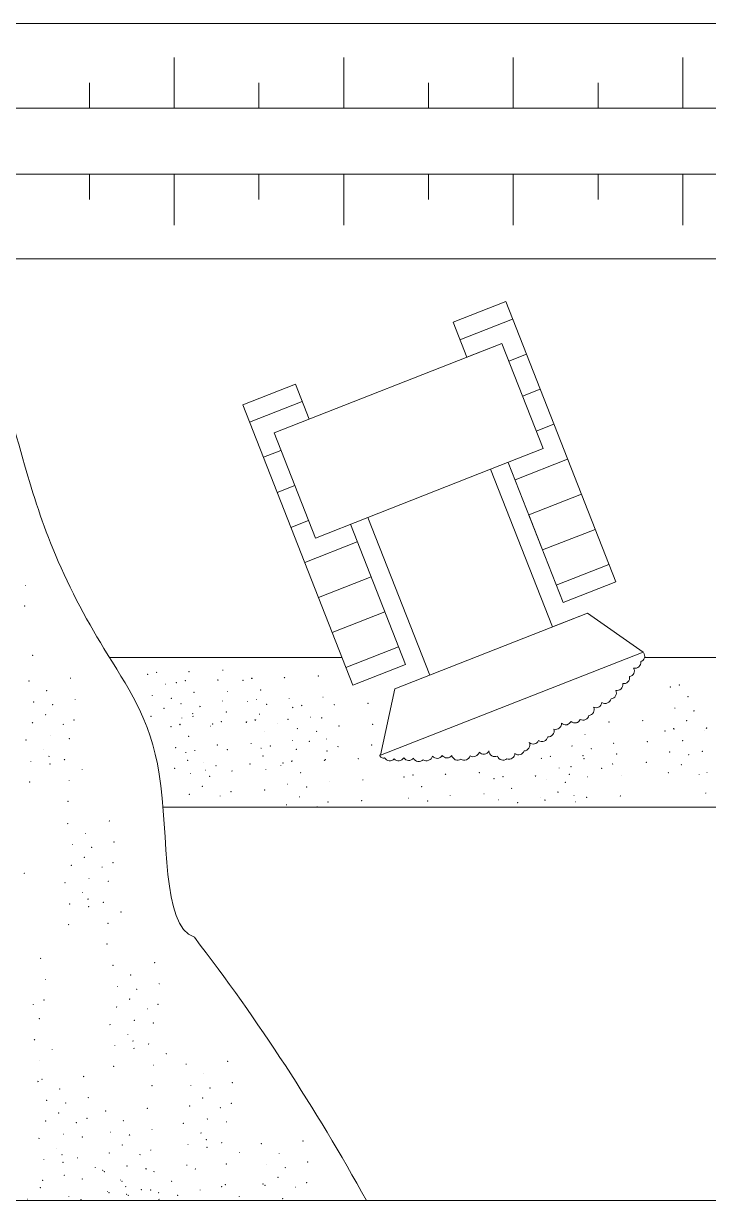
# Model space of a CAD drawing. Header units: millimetres. Extents: x 27137 to 30937, y -4667 to -569.
# Drawn here: x 29862.2 to 29898.6, y -2854.7 to -2792.2 of the extents above; entities that cross this region are included whole.
import ezdxf

# ---------------------------------------------------------------- set-up
doc = ezdxf.new("R2010")
doc.units = ezdxf.units.MM
doc.header["$LTSCALE"] = 0.4

msp = doc.modelspace()

# ---------------------------------------------------------------- linework, layer by layer
at = {"lineweight": 15, "ltscale": 0.5}
for p, q in [((29856.7253, -2792.2279), (29959.5769, -2792.2279)), ((29861.2253, -2796.7279), (29955.0769, -2796.7279)), ((29861.2253, -2800.2279), (29955.0769, -2800.2279)), ((29856.7253, -2804.7279), (29959.5769, -2804.7279)), ((29885.0314, -2808.0882), (29887.823, -2806.9927)), ((29893.6659, -2821.8813), (29887.823, -2806.9927)), ((29876.6565, -2811.3749), (29873.8649, -2812.4704)), ((29879.7079, -2827.359), (29873.8649, -2812.4704)), ((29866.7916, -2825.9003), (29879.1354, -2825.9003)), ((29895.1933, -2825.9003), (29959.5769, -2825.9003)), ((29869.63, -2833.8403), (29959.5769, -2833.8403)), ((29424.7253, -2854.7279), (29959.5769, -2854.7279))]:
    msp.add_line(p, q, dxfattribs=at)
at = {"lineweight": 15}
for p, q in [((29870.2253, -2796.7279), (29870.2253, -2794.0279)), ((29870.2253, -2796.7279), (29870.2253, -2794.0279)), ((29870.2253, -2796.7279), (29870.2253, -2794.0279)), ((29870.2253, -2796.7279), (29870.2253, -2794.0279)), ((29870.2253, -2796.7279), (29870.2253, -2794.0279)), ((29870.2253, -2796.7279), (29870.2253, -2794.0279)), ((29879.2253, -2796.7279), (29879.2253, -2794.0279)), ((29879.2253, -2796.7279), (29879.2253, -2794.0279)), ((29879.2253, -2796.7279), (29879.2253, -2794.0279)), ((29879.2253, -2796.7279), (29879.2253, -2794.0279)), ((29879.2253, -2796.7279), (29879.2253, -2794.0279)), ((29879.2253, -2796.7279), (29879.2253, -2794.0279)), ((29879.2253, -2796.7279), (29879.2253, -2794.0279)), ((29879.2253, -2796.7279), (29879.2253, -2794.0279)), ((29879.2253, -2796.7279), (29879.2253, -2794.0279)), ((29879.2253, -2796.7279), (29879.2253, -2794.0279)), ((29888.2253, -2796.7279), (29888.2253, -2794.0279)), ((29888.2253, -2796.7279), (29888.2253, -2794.0279)), ((29888.2253, -2796.7279), (29888.2253, -2794.0279)), ((29888.2253, -2796.7279), (29888.2253, -2794.0279)), ((29897.2253, -2796.7279), (29897.2253, -2794.0279)), ((29897.2253, -2796.7279), (29897.2253, -2794.0279)), ((29897.2253, -2796.7279), (29897.2253, -2794.0279)), ((29897.2253, -2796.7279), (29897.2253, -2794.0279)), ((29897.2253, -2796.7279), (29897.2253, -2794.0279)), ((29897.2253, -2796.7279), (29897.2253, -2794.0279)), ((29865.7253, -2796.7279), (29865.7253, -2795.3779)), ((29874.7253, -2796.7279), (29874.7253, -2795.3779)), ((29874.7253, -2796.7279), (29874.7253, -2795.3779)), ((29883.7253, -2796.7279), (29883.7253, -2795.3779)), ((29883.7253, -2796.7279), (29883.7253, -2795.3779)), ((29892.7253, -2796.7279), (29892.7253, -2795.3779)), ((29865.7253, -2800.2279), (29865.7253, -2801.5779)), ((29870.2253, -2800.2279), (29870.2253, -2802.9279)), ((29870.2253, -2800.2279), (29870.2253, -2802.9279)), ((29870.2253, -2800.2279), (29870.2253, -2802.9279)), ((29870.2253, -2800.2279), (29870.2253, -2802.9279)), ((29870.2253, -2800.2279), (29870.2253, -2802.9279)), ((29870.2253, -2800.2279), (29870.2253, -2802.9279)), ((29874.7253, -2800.2279), (29874.7253, -2801.5779)), ((29874.7253, -2800.2279), (29874.7253, -2801.5779)), ((29879.2253, -2800.2279), (29879.2253, -2802.9279)), ((29879.2253, -2800.2279), (29879.2253, -2802.9279)), ((29879.2253, -2800.2279), (29879.2253, -2802.9279)), ((29879.2253, -2800.2279), (29879.2253, -2802.9279)), ((29879.2253, -2800.2279), (29879.2253, -2802.9279)), ((29879.2253, -2800.2279), (29879.2253, -2802.9279)), ((29879.2253, -2800.2279), (29879.2253, -2802.9279)), ((29879.2253, -2800.2279), (29879.2253, -2802.9279)), ((29879.2253, -2800.2279), (29879.2253, -2802.9279)), ((29879.2253, -2800.2279), (29879.2253, -2802.9279)), ((29883.7253, -2800.2279), (29883.7253, -2801.5779)), ((29883.7253, -2800.2279), (29883.7253, -2801.5779)), ((29888.2253, -2800.2279), (29888.2253, -2802.9279)), ((29888.2253, -2800.2279), (29888.2253, -2802.9279)), ((29888.2253, -2800.2279), (29888.2253, -2802.9279)), ((29888.2253, -2800.2279), (29888.2253, -2802.9279)), ((29892.7253, -2800.2279), (29892.7253, -2801.5779)), ((29897.2253, -2800.2279), (29897.2253, -2802.9279)), ((29897.2253, -2800.2279), (29897.2253, -2802.9279)), ((29897.2253, -2800.2279), (29897.2253, -2802.9279)), ((29897.2253, -2800.2279), (29897.2253, -2802.9279)), ((29897.2253, -2800.2279), (29897.2253, -2802.9279)), ((29897.2253, -2800.2279), (29897.2253, -2802.9279)), ((29885.7617, -2809.9493), (29885.0314, -2808.0882)), ((29888.1882, -2807.9232), (29885.3966, -2809.0188)), ((29875.5258, -2813.9663), (29887.6228, -2809.2189)), ((29887.6228, -2809.2189), (29885.7617, -2809.9493)), ((29889.8139, -2814.8022), (29887.6228, -2809.2189)), ((29888.9185, -2809.7843), (29887.988, -2810.1495)), ((29876.6565, -2811.3749), (29877.3869, -2813.236)), ((29889.6489, -2811.6454), (29888.7184, -2812.0106)), ((29874.2301, -2813.401), (29877.0217, -2812.3054)), ((29890.3793, -2813.5064), (29889.4487, -2813.8716)), ((29877.7169, -2819.5495), (29875.5258, -2813.9663)), ((29874.9605, -2815.262), (29875.891, -2814.8969)), ((29887.0223, -2815.8977), (29889.8139, -2814.8022)), ((29890.8743, -2822.9768), (29887.9528, -2815.5325)), ((29891.1096, -2815.3675), (29888.318, -2816.4631)), ((29887.0223, -2815.8977), (29880.5085, -2818.454)), ((29890.3089, -2824.2725), (29887.0223, -2815.8977)), ((29875.6908, -2817.1231), (29876.6214, -2816.7579)), ((29889.0484, -2818.3241), (29891.84, -2817.2286)), ((29876.4212, -2818.9842), (29877.3518, -2818.619)), ((29880.5085, -2818.454), (29877.7169, -2819.5495)), ((29883.7952, -2826.8288), (29880.5085, -2818.454)), ((29889.7788, -2820.1852), (29889.0484, -2818.3241)), ((29879.578, -2818.8192), (29882.4995, -2826.2635)), ((29892.5704, -2819.0897), (29889.7788, -2820.1852)), ((29877.1516, -2820.8453), (29879.9432, -2819.7497)), ((29893.3007, -2820.9507), (29890.5091, -2822.0463)), ((29880.6736, -2821.6108), (29877.8819, -2822.7063)), ((29893.6659, -2821.8813), (29890.8743, -2822.9768)), ((29881.4039, -2823.4719), (29878.6123, -2824.5674)), ((29892.17, -2823.5422), (29881.9341, -2827.5592)), ((29892.17, -2823.5422), (29890.3089, -2824.2725)), ((29895.1266, -2825.6034), (29892.17, -2823.5422)), ((29882.1343, -2825.3329), (29879.3427, -2826.4285)), ((29895.1266, -2825.6034), (29881.1686, -2831.0812)), ((29895.1266, -2825.6034), (29881.1686, -2831.0812)), ((29882.4995, -2826.2635), (29879.7079, -2827.359)), ((29881.1686, -2831.0812), (29881.9341, -2827.5592))]:
    msp.add_line(p, q, dxfattribs=at)
msp.add_lwpolyline([(29895.1393, -2825.6315, -0.5205671), (29894.9895, -2826.1139, -0.5205671), (29894.9895, -2826.1139, -0.5205671), (29894.616, -2826.4581, -0.5205671), (29894.616, -2826.4581, -0.5205671), (29894.398, -2826.9108, -0.5205671), (29894.398, -2826.9108, -0.5205671), (29894.0341, -2827.2795, -0.5205671), (29894.0341, -2827.2795, -0.5205671), (29893.6702, -2827.6482, -0.5205671), (29893.6702, -2827.6482, -0.5205671), (29893.4181, -2828.086, -0.5205671), (29893.4181, -2828.086, -0.5205671), (29892.9284, -2828.2782, -0.5205671), (29892.9284, -2828.2782, -0.5205671), (29892.492, -2828.5342, -0.5205671), (29892.492, -2828.5342, -0.5205671), (29892.2399, -2828.9719, -0.5205671), (29892.2399, -2828.9719, -0.5205671), (29891.7843, -2829.179, -0.5205671), (29891.7843, -2829.179, -0.5205671), (29891.2903, -2829.2881, -0.5205671), (29891.2903, -2829.2881, -0.5205671), (29890.7866, -2829.3728, -0.5205671), (29890.7866, -2829.3728, -0.5205671), (29890.379, -2829.7022, -0.5205671), (29890.379, -2829.7022, -0.5205671), (29890.0588, -2830.1103, -0.5205671), (29890.0588, -2830.1103, -0.5205671), (29889.569, -2830.3025, -0.5205671), (29889.569, -2830.3025, -0.5205671), (29889.075, -2830.4117, -0.5205671), (29889.075, -2830.4117, -0.5205671), (29888.7985, -2830.859, -0.5205671), (29888.7985, -2830.859, -0.5205671), (29888.314, -2830.9927, -0.5205671), (29888.314, -2830.9927, -0.5205671), (29887.8872, -2831.2731, -0.5205671), (29887.8872, -2831.2731, -0.5205671), (29887.3802, -2831.1332, -0.5205671), (29887.3802, -2831.1332, -0.5205671), (29886.9327, -2830.857, -0.5205671), (29886.9327, -2830.857, -0.5205671), (29886.4195, -2830.9173, -0.5205671), (29886.4195, -2830.9173, -0.5205671), (29885.9297, -2831.1095, -0.5205671), (29885.9297, -2831.1095, -0.5205671), (29885.44, -2831.3017, -0.5205671), (29885.44, -2831.3017, -0.5205671), (29884.9628, -2831.0936, -0.5205671), (29884.9628, -2831.0936, -0.5205671), (29884.4548, -2831.0953, -0.5205671), (29884.4548, -2831.0953, -0.5205671), (29883.932, -2831.131, -0.5205671), (29883.932, -2831.131, -0.5205671), (29883.4422, -2831.3232, -0.5205671), (29883.4422, -2831.3232, -0.5205671), (29882.93, -2831.2419, -0.5205671), (29882.93, -2831.2419, -0.5205671), (29882.4124, -2831.2191, -0.5205671), (29882.4124, -2831.2191, -0.5205671), (29881.8991, -2831.2793, -0.5205671), (29881.8991, -2831.2793, -0.5205671), (29881.3965, -2831.2225, -0.5205671), (29881.3965, -2831.2225, -0.5205671), (29881.1386, -2831.0695)], format="xyb", dxfattribs=at)
for centre, radius in [((29862.3418, -2822.0688), 0.00596), ((29862.2817, -2823.1652), 0.0096), ((29862.7133, -2825.7824), 0.00596), ((29868.8088, -2826.7941), 0.0095), ((29869.2864, -2826.6872), 0.0096), ((29871.0155, -2826.65), 0.0095), ((29872.8063, -2826.5659), 0.0095), ((29877.8703, -2826.8791), 0.0095), ((29862.5126, -2827.1365), 0.0095), ((29864.7194, -2826.9924), 0.0095), ((29869.7491, -2827.3095), 0.00596), ((29870.3338, -2827.2286), 0.0095), ((29870.8114, -2827.1217), 0.0096), ((29872.5405, -2827.0846), 0.0095), ((29873.8728, -2827.1073), 0.0095), ((29874.3313, -2827.0004), 0.0095), ((29874.3504, -2827.0004), 0.0096), ((29876.0795, -2826.9633), 0.0095), ((29896.5565, -2827.4583), 0.0095), ((29897.0342, -2827.3515), 0.0096), ((29863.4529, -2827.6518), 0.00596), ((29864.9688, -2828.1149), 0.00596), ((29869.0582, -2827.9166), 0.00596), ((29870.0731, -2828.0623), 0.0096), ((29871.2649, -2827.7725), 0.00596), ((29871.2741, -2827.744), 0.00596), ((29873.0557, -2827.6884), 0.00596), ((29874.5807, -2828.1229), 0.00596), ((29874.813, -2827.6227), 0.00596), ((29876.3289, -2828.0857), 0.00596), ((29878.1197, -2828.0016), 0.00596), ((29897.4968, -2827.9737), 0.00596), ((29862.762, -2828.2589), 0.00596), ((29863.777, -2828.4047), 0.0096), ((29869.689, -2828.5894), 0.0095), ((29870.5832, -2828.3511), 0.00596), ((29871.5981, -2828.4968), 0.0096), ((29872.7899, -2828.207), 0.00596), ((29874.1222, -2828.2298), 0.00596), ((29875.1371, -2828.3755), 0.0096), ((29876.5162, -2828.5498), 0.0095), ((29876.9938, -2828.4429), 0.0096), ((29878.723, -2828.4057), 0.0095), ((29880.5137, -2828.3216), 0.0095), ((29896.8059, -2828.5808), 0.00596), ((29897.8209, -2828.7266), 0.0096), ((29862.7019, -2829.3553), 0.0096), ((29863.3928, -2828.9318), 0.0095), ((29864.9087, -2829.2113), 0.0096), ((29868.9981, -2829.013), 0.0096), ((29870.6293, -2829.1048), 0.00596), ((29871.2049, -2828.8689), 0.0096), ((29871.214, -2829.0239), 0.0095), ((29872.7299, -2829.3034), 0.0096), ((29872.9956, -2828.7848), 0.0096), ((29874.0526, -2829.3358), 0.0095), ((29874.0621, -2829.3262), 0.0096), ((29874.0622, -2829.3262), 0.0095), ((29874.5206, -2829.2193), 0.0096), ((29874.5398, -2829.2193), 0.0096), ((29874.753, -2828.9026), 0.0095), ((29876.2689, -2829.1821), 0.0096), ((29876.269, -2829.1821), 0.0095), ((29877.4565, -2829.0652), 0.00596), ((29878.0596, -2829.098), 0.0096), ((29878.0597, -2829.098), 0.0095), ((29891.5753, -2829.3622), 0.0096), ((29893.3044, -2829.325), 0.0095), ((29895.0952, -2829.2409), 0.0095), ((29897.4368, -2829.2537), 0.0095), ((29864.3331, -2829.4472), 0.00596), ((29870.0551, -2829.564), 0.0095), ((29870.5231, -2829.4475), 0.0096), ((29870.5327, -2829.4571), 0.0096), ((29872.1543, -2829.5393), 0.00596), ((29872.2618, -2829.4199), 0.0095), ((29875.0025, -2829.8416), 0.00596), ((29875.6933, -2829.418), 0.00596), ((29876.7656, -2829.6722), 0.00596), ((29877.7806, -2829.818), 0.0096), ((29878.9724, -2829.5282), 0.00596), ((29880.7631, -2829.4441), 0.00596), ((29891.0977, -2829.469), 0.0095), ((29892.0379, -2829.9844), 0.00596), ((29896.2749, -2829.7932), 0.0095), ((29896.7459, -2829.6772), 0.0096), ((29896.7525, -2829.6864), 0.0096), ((29898.3771, -2829.7691), 0.00596), ((29898.4816, -2829.6492), 0.0095), ((29898.4938, -2829.6429), 0.0095), ((29862.3611, -2830.282), 0.0095), ((29863.6422, -2830.0543), 0.00596), ((29864.6572, -2830.2), 0.0096), ((29870.9953, -2830.0794), 0.00596), ((29872.5112, -2830.5424), 0.00596), ((29874.302, -2830.4583), 0.00596), ((29874.3116, -2830.4487), 0.00596), ((29875.3266, -2830.5944), 0.0096), ((29876.5184, -2830.3046), 0.00596), ((29877.3964, -2830.3451), 0.0095), ((29878.3091, -2830.2205), 0.00596), ((29878.9123, -2830.6246), 0.0096), ((29880.703, -2830.5405), 0.0096), ((29891.3471, -2830.5915), 0.00596), ((29893.5538, -2830.4475), 0.00596), ((29895.3446, -2830.3633), 0.00596), ((29897.2152, -2830.3086), 0.00596), ((29863.3014, -2830.7974), 0.00596), ((29863.5822, -2831.1507), 0.0096), ((29870.3045, -2830.6865), 0.00596), ((29870.8418, -2830.9391), 0.0095), ((29871.3194, -2830.8322), 0.0096), ((29871.3194, -2830.8322), 0.0096), ((29873.0486, -2830.795), 0.0095), ((29874.8393, -2830.7109), 0.0095), ((29874.9424, -2831.1215), 0.0095), ((29876.7055, -2830.7686), 0.0096), ((29878.3367, -2830.8605), 0.00596), ((29889.7226, -2831.2508), 0.0095), ((29890.2002, -2831.1439), 0.0096), ((29891.9293, -2831.1068), 0.0095), ((29892.362, -2830.7373), 0.0096), ((29893.7201, -2831.0226), 0.0095), ((29896.5243, -2830.9157), 0.00596), ((29897.5392, -2831.0615), 0.0096), ((29898.257, -2830.8785), 0.0095), ((29862.6105, -2831.4045), 0.00596), ((29863.6255, -2831.5502), 0.0096), ((29864.4, -2831.313), 0.0095), ((29865.3403, -2831.8284), 0.00596), ((29870.2444, -2831.7828), 0.0096), ((29870.9353, -2831.3593), 0.0095), ((29871.7821, -2831.4545), 0.00596), ((29871.8756, -2831.8747), 0.00596), ((29872.4512, -2831.6388), 0.0096), ((29874.2419, -2831.5547), 0.0096), ((29874.2515, -2831.5451), 0.0096), ((29875.0887, -2831.8334), 0.00596), ((29875.8827, -2831.6369), 0.00596), ((29875.9951, -2831.4996), 0.0095), ((29876.4583, -2831.401), 0.0096), ((29876.4728, -2831.3927), 0.0096), ((29878.2019, -2831.3556), 0.0095), ((29878.249, -2831.3169), 0.0096), ((29879.9926, -2831.2714), 0.0095), ((29890.6628, -2831.7662), 0.00596), ((29891.287, -2831.6879), 0.0096), ((29891.9779, -2831.2644), 0.0095), ((29892.9182, -2831.7797), 0.00596), ((29893.4938, -2831.5439), 0.0096), ((29895.2845, -2831.4597), 0.0096), ((29897.1551, -2831.5886), 0.0095), ((29862.5504, -2832.5009), 0.0096), ((29864.6494, -2832.4355), 0.00596), ((29871.0912, -2832.0616), 0.00596), ((29872.1062, -2832.2073), 0.0096), ((29873.298, -2831.9175), 0.00596), ((29876.9354, -2832.015), 0.00596), ((29878.4513, -2832.4781), 0.00596), ((29880.242, -2832.3939), 0.00596), ((29882.4208, -2832.2412), 0.0095), ((29882.8984, -2832.1343), 0.0096), ((29884.6275, -2832.0971), 0.0095), ((29886.4183, -2832.013), 0.0095), ((29887.1985, -2832.3312), 0.0095), ((29887.6762, -2832.2243), 0.0096), ((29889.4053, -2832.1872), 0.0095), ((29889.972, -2832.3733), 0.00596), ((29891.196, -2832.103), 0.0095), ((29892.1787, -2832.2292), 0.00596), ((29893.9695, -2832.1451), 0.00596), ((29896.4642, -2832.0121), 0.0096), ((29898.0954, -2832.1039), 0.00596), ((29898.5065, -2832.001), 0.00596), ((29871.722, -2832.7344), 0.0095), ((29873.2379, -2833.0139), 0.0096), ((29875.0286, -2832.9298), 0.0096), ((29876.2445, -2832.6221), 0.00596), ((29877.2595, -2832.7679), 0.0096), ((29883.3611, -2832.7566), 0.00596), ((29888.1388, -2832.8466), 0.00596), ((29890.6028, -2833.0461), 0.0095), ((29890.9869, -2832.519), 0.0096), ((29898.4464, -2833.0974), 0.0096), ((29864.5894, -2833.5319), 0.0096), ((29871.0311, -2833.158), 0.0096), ((29872.6623, -2833.2498), 0.00596), ((29876.1844, -2833.7185), 0.0096), ((29876.8754, -2833.2949), 0.0095), ((29878.3912, -2833.5745), 0.0096), ((29880.182, -2833.4903), 0.0096), ((29882.6702, -2833.3637), 0.00596), ((29883.6851, -2833.5094), 0.0096), ((29884.877, -2833.2196), 0.00596), ((29886.6677, -2833.1355), 0.00596), ((29887.4479, -2833.4537), 0.00596), ((29888.4629, -2833.5995), 0.0096), ((29889.6547, -2833.3097), 0.00596), ((29889.9119, -2833.4697), 0.0096), ((29891.4454, -2833.2255), 0.00596), ((29891.5431, -2833.5615), 0.00596), ((29892.1187, -2833.3256), 0.0096), ((29893.9094, -2833.2415), 0.0096), ((29877.8156, -2833.8103), 0.00596), ((29864.5755, -2834.7134), 0.0095), ((29866.7823, -2834.5694), 0.0095), ((29865.5158, -2835.2288), 0.00596), ((29864.8249, -2835.8359), 0.00596), ((29865.8399, -2835.9817), 0.0096), ((29867.0317, -2835.6919), 0.00596), ((29865.4558, -2836.5088), 0.0095), ((29866.9716, -2836.7883), 0.0096), ((29862.2635, -2837.352), 0.00596), ((29864.7649, -2836.9323), 0.0096), ((29866.3961, -2837.0241), 0.00596), ((29864.424, -2837.859), 0.0095), ((29865.7052, -2837.6312), 0.00596), ((29866.7201, -2837.777), 0.0096), ((29865.3643, -2838.3743), 0.00596), ((29865.6451, -2838.7276), 0.0096), ((29864.6734, -2838.9814), 0.00596), ((29865.6884, -2839.1272), 0.0096), ((29866.463, -2838.89), 0.0095), ((29867.4032, -2839.4054), 0.00596), ((29864.6134, -2840.0778), 0.0096), ((29866.7124, -2840.0125), 0.00596), ((29866.6523, -2841.1089), 0.0096), ((29863.1274, -2841.8703), 0.0095), ((29866.9741, -2842.2425), 0.0095), ((29869.1809, -2842.0984), 0.0095), ((29863.3768, -2842.9927), 0.00596), ((29867.9144, -2842.7579), 0.00596), ((29867.2236, -2843.365), 0.00596), ((29868.2385, -2843.5107), 0.0096), ((29869.4303, -2843.2209), 0.00596), ((29862.7411, -2844.325), 0.00596), ((29863.3167, -2844.0891), 0.0096), ((29867.8544, -2844.0378), 0.0095), ((29869.3702, -2844.3173), 0.0096), ((29867.1635, -2844.4614), 0.0096), ((29868.7947, -2844.5532), 0.00596), ((29863.0652, -2845.0779), 0.0096), ((29866.8226, -2845.388), 0.0095), ((29868.1038, -2845.1603), 0.00596), ((29869.1188, -2845.3061), 0.0096), ((29862.808, -2846.1909), 0.0095), ((29867.7629, -2845.9034), 0.00596), ((29868.0437, -2846.2567), 0.0096), ((29863.7483, -2846.7063), 0.00596), ((29867.072, -2846.5105), 0.00596), ((29868.087, -2846.6563), 0.0096), ((29868.8616, -2846.4191), 0.0095), ((29863.0574, -2847.3134), 0.00596), ((29869.8019, -2846.9345), 0.00596), ((29870.8574, -2847.49), 0.0095), ((29873.0642, -2847.3459), 0.0095), ((29867.012, -2847.6069), 0.0096), ((29869.111, -2847.5416), 0.00596), ((29871.7977, -2848.0054), 0.00596), ((29862.9973, -2848.4098), 0.0096), ((29863.205, -2848.2885), 0.0095), ((29865.4118, -2848.1445), 0.0095), ((29869.0509, -2848.638), 0.0096), ((29871.1068, -2848.6125), 0.00596), ((29872.1218, -2848.7582), 0.0096), ((29873.3136, -2848.4684), 0.00596), ((29864.1453, -2848.8039), 0.00596), ((29865.6612, -2849.2669), 0.00596), ((29871.7377, -2849.2853), 0.0095), ((29863.4544, -2849.411), 0.00596), ((29864.4694, -2849.5567), 0.0096), ((29866.586, -2849.9806), 0.0095), ((29868.7928, -2849.8365), 0.0095), ((29871.0468, -2849.7089), 0.0096), ((29872.678, -2849.8007), 0.00596), ((29873.2535, -2849.5648), 0.0096), ((29863.3943, -2850.5074), 0.0096), ((29864.0852, -2850.0838), 0.0095), ((29865.0255, -2850.5992), 0.00596), ((29865.6011, -2850.3633), 0.0096), ((29867.5263, -2850.496), 0.00596), ((29871.9871, -2850.4078), 0.00596), ((29873.0021, -2850.5535), 0.0096), ((29864.3346, -2851.2063), 0.00596), ((29866.8354, -2851.1031), 0.00596), ((29867.8504, -2851.2488), 0.0096), ((29869.0422, -2850.959), 0.00596), ((29870.7059, -2850.6355), 0.0095), ((29871.6462, -2851.1509), 0.00596), ((29863.0535, -2851.434), 0.0095), ((29865.3496, -2851.3521), 0.0096), ((29867.4663, -2851.7759), 0.0095), ((29870.9553, -2851.758), 0.00596), ((29871.927, -2851.5042), 0.0096), ((29872.7449, -2851.6666), 0.0095), ((29874.8551, -2851.7108), 0.0095), ((29877.0618, -2851.5668), 0.0095), ((29863.9938, -2851.9494), 0.00596), ((29864.2745, -2852.3027), 0.0096), ((29865.0924, -2852.4651), 0.0095), ((29866.7753, -2852.1995), 0.0096), ((29868.4065, -2852.2913), 0.00596), ((29868.9821, -2852.0554), 0.0096), ((29871.9703, -2851.9037), 0.0096), ((29873.6852, -2852.1819), 0.00596), ((29875.7954, -2852.2262), 0.00596), ((29863.3029, -2852.5565), 0.00596), ((29864.3178, -2852.7023), 0.0096), ((29866.0327, -2852.9805), 0.00596), ((29866.4345, -2853.1261), 0.0095), ((29867.7157, -2852.8984), 0.00596), ((29868.724, -2853.0497), 0.0095), ((29868.7306, -2853.0442), 0.0096), ((29870.8953, -2852.8544), 0.0096), ((29871.351, -2853.0497), 0.0095), ((29872.9943, -2852.789), 0.00596), ((29875.1045, -2852.8333), 0.00596), ((29876.1194, -2852.979), 0.0096), ((29877.3112, -2852.6892), 0.00596), ((29863.2428, -2853.6529), 0.0096), ((29864.3838, -2853.392), 0.0095), ((29865.3418, -2853.5876), 0.00596), ((29866.5172, -2853.1938), 0.0095), ((29867.3748, -2853.6415), 0.00596), ((29867.4575, -2853.7092), 0.00596), ((29869.1442, -2853.1938), 0.0095), ((29870.0845, -2853.7092), 0.00596), ((29875.7353, -2853.5061), 0.0095), ((29863.1173, -2854.0514), 0.00596), ((29866.6839, -2854.2486), 0.00596), ((29866.7666, -2854.3163), 0.00596), ((29867.6556, -2853.9948), 0.0096), ((29868.4734, -2854.1572), 0.0095), ((29868.9734, -2854.1722), 0.00596), ((29869.3936, -2854.3163), 0.00596), ((29871.6004, -2854.1722), 0.00596), ((29872.7374, -2853.9984), 0.0095), ((29872.9342, -2853.8854), 0.0096), ((29874.9442, -2853.8544), 0.0095), ((29875.0444, -2853.9297), 0.0096), ((29876.6756, -2854.0215), 0.00596), ((29877.2512, -2853.7856), 0.0096), ((29862.4264, -2854.6585), 0.00596), ((29864.6332, -2854.5145), 0.00596), ((29865.2817, -2854.684), 0.0096), ((29867.6989, -2854.3944), 0.0096), ((29867.7816, -2854.462), 0.0096), ((29869.4137, -2854.6726), 0.00596), ((29870.4086, -2854.462), 0.0096), ((29873.6777, -2854.5138), 0.00596), ((29875.9847, -2854.6286), 0.00596)]:
    msp.add_circle(centre, radius, dxfattribs=at)
at = {"lineweight": 15, "ltscale": 0.5}
msp.add_arc((29783.6538, -2907.9917), 110.4636, 28.828133, 37.496919, dxfattribs=at)
msp.add_open_spline([(29856.7253, -2804.7279), (29857.9472, -2806.1566), (29860.5976, -2809.2555), (29862.0087, -2814.911), (29863.7244, -2820.425), (29866.6758, -2826.0128), (29870.345, -2830.9771), (29869.5189, -2840.1531), (29871.2941, -2840.7504)], degree=3, knots=[0, 0, 0, 0, 5.5708572, 12.0830371, 17.088408, 23.0557057, 30.3457875, 38.351848, 38.351848, 38.351848, 38.351848], dxfattribs=at)

doc.saveas('drawing.dxf')
